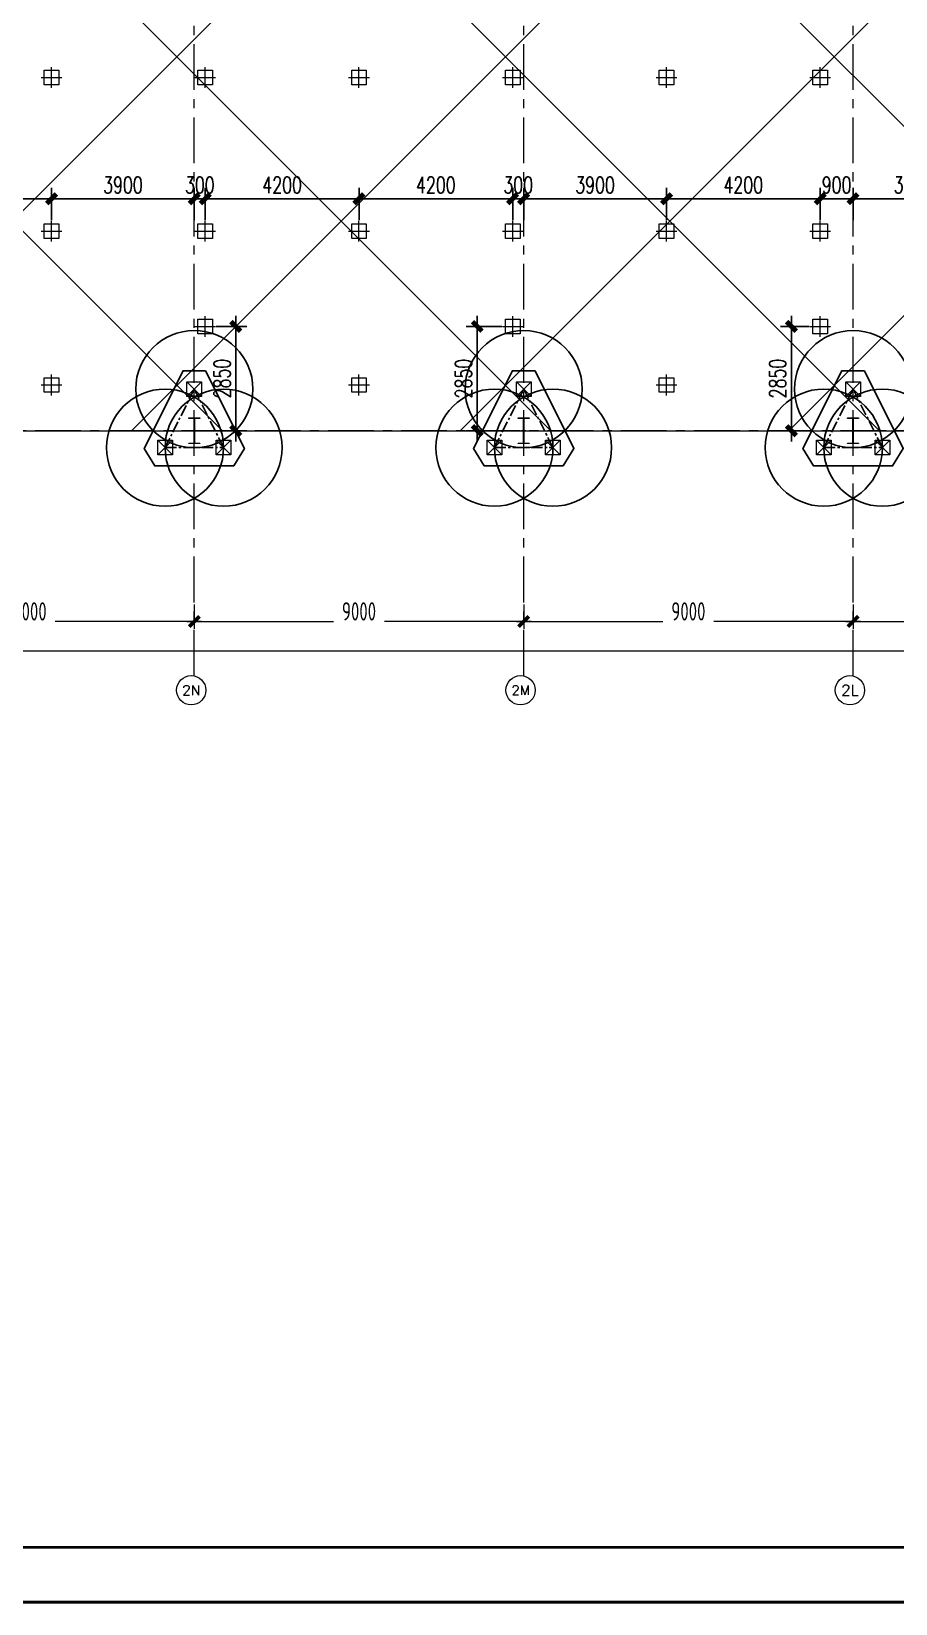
# Model space of a CAD drawing. Extents: x -1201378 to 2367219, y -619313 to 244905.
# Drawn here: x -496208 to -472597, y -96140 to -53189 of the extents above; entities that cross this region are included whole.
import ezdxf
from ezdxf.enums import TextEntityAlignment as Align

# ---------------------------------------------------------------- set-up
doc = ezdxf.new("R2010")
doc.units = 0
doc.header["$LTSCALE"] = 1000
doc.linetypes.add('CENTER', pattern=[2, 1.25, -0.25, 0.25, -0.25])
doc.layers.get('0').update_dxf_attribs({"linetype": 'CONTINUOUS'})
doc.layers.get('Defpoints').update_dxf_attribs({"linetype": 'CONTINUOUS'})
for name, color, linetype in [('0-cxFrame', 155, 'CONTINUOUS'), ('Hatch-一般填充', 252, 'CONTINUOUS'), ('S-DIMZ', 115, 'CONTINUOUS'), ('S-DOTE1', 140, 'CENTER'), ('S-HATCH1-W', 252, 'CONTINUOUS')]:
    doc.layers.add(name, color=color, linetype=linetype)
for name, color, linetype, lineweight in [('0-cxText', 131, 'CONTINUOUS', 25), ('S-axis', 111, 'CONTINUOUS', 0), ('S-col', 2, 'CONTINUOUS', 0), ('S-dim', 81, 'CONTINUOUS', 0), ('S-dote', 5, 'CENTER', 0), ('S-zhuang', 1, 'CONTINUOUS', 0)]:
    doc.layers.add(name, color=color, linetype=linetype, lineweight=lineweight)
doc.styles.add('_TCH_AXIS', font='COMPLEX', dxfattribs={"bigfont": 'GBCBIG'})
doc.styles.add('cx_tuming', font='simhei.ttf')
doc.styles.add('cx_tuqian1', font='')
doc.styles.add('SS1', font='tj-romans1.shx', dxfattribs={"width": 0.7, "bigfont": 'tj-hztxt1.shx'})
doc.styles.add('TSSD_Dimension', font='tssdeng.shx', dxfattribs={"width": 0.7, "bigfont": 'hztxt.shx'})
doc.styles.add('黑体', font='simhei.ttf', dxfattribs={"width": 0.8})
doc.styles.get('cx_tuqian1').set_extended_font_data('SimSun')
doc.dimstyles.new('S-150-ARCHI', dxfattribs={"dimscale": 150, "dimtxt": 3, "dimasz": 2, "dimexe": 2, "dimexo": 2, "dimgap": 1, "dimtad": 1, "dimdec": 0, "dimzin": 0, "dimdsep": 46, "dimtxsty": 'SS1', "dimblk1": 'TT', "dimblk2": 'TT', "dimsah": 1, "dimcen": 1, "dimclrd": 256, "dimclre": 256, "dimclrt": 256, "dimadec": 0, "dimazin": 0, "dimtfac": 1, "dimtdec": 0, "dimtix": 1, "dimtmove": 2, "dimatfit": 0, "dimldrblk": 'TT', "dimfxl": 2, "dimtolj": 1, "dimtzin": 0, "dimarcsym": 0})
doc.dimstyles.new('TSSD_200_200', dxfattribs={"dimtxt": 500, "dimasz": 200, "dimexe": 200, "dimexo": 500, "dimgap": 200, "dimtad": 1, "dimdec": 0, "dimzin": 0, "dimdsep": 46, "dimtxsty": 'TSSD_Dimension', "dimblk": 'ARCHTICK', "dimcen": 0, "dimdle": 200, "dimclrt": 7, "dimadec": 0, "dimazin": 0, "dimtfac": 1, "dimtdec": 0, "dimtix": 1, "dimtmove": 2, "dimatfit": 3, "dimfxl": 1, "dimtolj": 1, "dimtzin": 0, "dimarcsym": 0})

# ---------------------------------------------------------------- blocks, each defined once
blk = doc.blocks.new('_ArchTick')
at = {"color": 0, "linetype": 'ByBlock', "const_width": 0.5}
blk.add_lwpolyline([(-0.71, -0.71), (0.71, 0.71)], dxfattribs=at)
blk = doc.blocks.new('*D71')
at = {"layer": 'Defpoints', "color": 0, "transparency": 16777216}
for p in [(-200758, -268348), (-191758, -268348), (-191758, -269308)]:
    blk.add_point(p, dxfattribs=at)
at = {"layer": 'S-axis', "color": 0, "lineweight": -2, "transparency": 16777216}
for p, q in [((-200758, -268848), (-200758, -269508)), ((-191758, -268848), (-191758, -269508)), ((-200958, -269308), (-196957, -269308)), ((-191558, -269308), (-195560, -269308))]:
    blk.add_line(p, q, dxfattribs=at)
at = {"layer": 'S-axis', "color": 0, "lineweight": -2, "transparency": 16777216, "xscale": 200, "yscale": 200, "zscale": 200, "rotation": 180}
blk.add_blockref('_ArchTick', (-200758, -269308), dxfattribs=at)
at = {"layer": 'S-axis', "color": 0, "lineweight": -2, "transparency": 16777216, "xscale": 200, "yscale": 200, "zscale": 200}
blk.add_blockref('_ArchTick', (-191758, -269308), dxfattribs=at)
at = {"layer": 'S-axis', "color": 7, "transparency": 16777216, "insert": (-196258, -269033), "char_height": 500, "attachment_point": 5, "style": 'TSSD_Dimension'}
blk.add_mtext('\\A1;9000', dxfattribs=at)
blk = doc.blocks.new('*D72')
at = {"layer": 'Defpoints', "color": 0, "transparency": 16777216}
for p in [(-191758, -268348), (-182758, -268348), (-182758, -269308)]:
    blk.add_point(p, dxfattribs=at)
at = {"layer": 'S-axis', "color": 0, "lineweight": -2, "transparency": 16777216}
for p, q in [((-191758, -268848), (-191758, -269508)), ((-182758, -268848), (-182758, -269508)), ((-191958, -269308), (-187957, -269308)), ((-182558, -269308), (-186560, -269308))]:
    blk.add_line(p, q, dxfattribs=at)
at = {"layer": 'S-axis', "color": 0, "lineweight": -2, "transparency": 16777216, "xscale": 200, "yscale": 200, "zscale": 200, "rotation": 180}
blk.add_blockref('_ArchTick', (-191758, -269308), dxfattribs=at)
at = {"layer": 'S-axis', "color": 0, "lineweight": -2, "transparency": 16777216, "xscale": 200, "yscale": 200, "zscale": 200}
blk.add_blockref('_ArchTick', (-182758, -269308), dxfattribs=at)
at = {"layer": 'S-axis', "color": 7, "transparency": 16777216, "insert": (-187258, -269033), "char_height": 500, "attachment_point": 5, "style": 'TSSD_Dimension'}
blk.add_mtext('\\A1;9000', dxfattribs=at)
blk = doc.blocks.new('*D73')
at = {"layer": 'Defpoints', "color": 0, "transparency": 16777216}
for p in [(-182758, -268348), (-173758, -268348), (-173758, -269308)]:
    blk.add_point(p, dxfattribs=at)
at = {"layer": 'S-axis', "color": 0, "lineweight": -2, "transparency": 16777216}
for p, q in [((-182758, -268848), (-182758, -269508)), ((-173758, -268848), (-173758, -269508)), ((-182958, -269308), (-178957, -269308)), ((-173558, -269308), (-177560, -269308))]:
    blk.add_line(p, q, dxfattribs=at)
at = {"layer": 'S-axis', "color": 0, "lineweight": -2, "transparency": 16777216, "xscale": 200, "yscale": 200, "zscale": 200, "rotation": 180}
blk.add_blockref('_ArchTick', (-182758, -269308), dxfattribs=at)
at = {"layer": 'S-axis', "color": 0, "lineweight": -2, "transparency": 16777216, "xscale": 200, "yscale": 200, "zscale": 200}
blk.add_blockref('_ArchTick', (-173758, -269308), dxfattribs=at)
at = {"layer": 'S-axis', "color": 7, "transparency": 16777216, "insert": (-178258, -269033), "char_height": 500, "attachment_point": 5, "style": 'TSSD_Dimension'}
blk.add_mtext('\\A1;9000', dxfattribs=at)
blk = doc.blocks.new('*D74')
at = {"layer": 'Defpoints', "color": 0, "transparency": 16777216}
for p in [(-173758, -268348), (-164758, -268348), (-164758, -269308)]:
    blk.add_point(p, dxfattribs=at)
at = {"layer": 'S-axis', "color": 0, "lineweight": -2, "transparency": 16777216}
for p, q in [((-173758, -268848), (-173758, -269508)), ((-164758, -268848), (-164758, -269508)), ((-173958, -269308), (-169957, -269308)), ((-164558, -269308), (-168560, -269308))]:
    blk.add_line(p, q, dxfattribs=at)
at = {"layer": 'S-axis', "color": 0, "lineweight": -2, "transparency": 16777216, "xscale": 200, "yscale": 200, "zscale": 200, "rotation": 180}
blk.add_blockref('_ArchTick', (-173758, -269308), dxfattribs=at)
at = {"layer": 'S-axis', "color": 0, "lineweight": -2, "transparency": 16777216, "xscale": 200, "yscale": 200, "zscale": 200}
blk.add_blockref('_ArchTick', (-164758, -269308), dxfattribs=at)
at = {"layer": 'S-axis', "color": 7, "transparency": 16777216, "insert": (-169258, -269033), "char_height": 500, "attachment_point": 5, "style": 'TSSD_Dimension'}
blk.add_mtext('\\A1;9000', dxfattribs=at)
blk = doc.blocks.new('*D92')
at = {"layer": 'Defpoints', "color": 0, "transparency": 16777216}
for p in [(-240958, -268448), (-82958, -268448), (-82958, -270108)]:
    blk.add_point(p, dxfattribs=at)
at = {"layer": 'S-axis', "color": 0, "lineweight": -2, "transparency": 16777216}
for p, q in [((-240958, -268948), (-240958, -270308)), ((-82958, -268948), (-82958, -270308)), ((-241158, -270108), (-162899, -270108)), ((-82758, -270108), (-161018, -270108))]:
    blk.add_line(p, q, dxfattribs=at)
at = {"layer": 'S-axis', "color": 0, "lineweight": -2, "transparency": 16777216, "xscale": 200, "yscale": 200, "zscale": 200, "rotation": 180}
blk.add_blockref('_ArchTick', (-240958, -270108), dxfattribs=at)
at = {"layer": 'S-axis', "color": 0, "lineweight": -2, "transparency": 16777216, "xscale": 200, "yscale": 200, "zscale": 200}
blk.add_blockref('_ArchTick', (-82958, -270108), dxfattribs=at)
at = {"layer": 'S-axis', "color": 7, "transparency": 16777216, "insert": (-161958, -269833), "char_height": 500, "attachment_point": 5, "style": 'TSSD_Dimension'}
blk.add_mtext('\\A1;158000', dxfattribs=at)
blk = doc.blocks.new('nt66')
at = {"layer": 'S-col'}
blk.add_lwpolyline([(-195790, 766820), (-195490, 766820), (-195490, 766808), (-195636, 766808), (-195636, 766132), (-195490, 766132), (-195490, 766120), (-195790, 766120), (-195790, 766132), (-195644, 766132), (-195644, 766808), (-195790, 766808)], close=True, dxfattribs=at)
blk = doc.blocks.new('33333')
for p in [(-41214, -126400), (-32214, -126400), (-23214, -126400)]:
    blk.add_blockref('nt66', p)
blk = doc.blocks.new('TK22.A0 L(Dragon)')
at = {"layer": '0-cxFrame', "color": 7, "const_width": 0.5}
blk.add_lwpolyline([(0, 0), (-1486, 0), (-1486, 841), (0, 841)], close=True, dxfattribs=at)
at = {"layer": '0-cxFrame', "const_width": 0.5}
blk.add_lwpolyline([(-80, 10), (-1466, 10), (-1466, 831), (-80, 831)], close=True, dxfattribs=at)
at = {"style": '黑体', "flags": 4}
blk.add_attdef('图幅', text='', height=3.3, dxfattribs=at).set_placement((-40, 3), align=Align.RIGHT)
at = {"layer": '0-cxText', "flags": 4}
for tag, height, style, p in [('建设单位', 3.5, 'cx_tuming', (-45, 240)), ('项目名称', 3.5, 'cx_tuming', (-45, 210)), ('子项名称', 3.5, 'cx_tuming', (-45, 180)), ('工程编号', 3.3, 'cx_tuqian1', (-35, 165)), ('图名1', 3.5, 'cx_tuming', (-45, 87)), ('图名2', 3.5, 'cx_tuming', (-45, 79)), ('图名3', 3.5, 'cx_tuming', (-45, 71)), ('出图日期', 3.3, 'cx_tuqian1', (-39, 60)), ('专业', 3.3, 'cx_tuqian1', (-55, 52)), ('图号', 3.3, 'cx_tuqian1', (-55, 44)), ('版次', 3.3, 'cx_tuqian1', (-20, 44))]:
    blk.add_attdef(tag, text='', height=height, dxfattribs=dict(at, style=style)).set_placement(p, align=Align.MIDDLE)
at = {"layer": 'Defpoints', "color": 6, "flags": 4}
for tag, height, style, p in [('tufu', 3.3, '黑体', (-12, 12)), ('dwfname', 4, 'cx_tuqian1', (-80, 3))]:
    blk.add_attdef(tag, text='', height=height, dxfattribs=dict(at, style=style)).set_placement(p, align=Align.RIGHT)
blk = doc.blocks.new('地坪桩')
at = {"layer": 'S-zhuang'}
for p, q in [((173863, 162797), (174429, 162797)), ((174146, 162514), (174146, 163080))]:
    blk.add_line(p, q, dxfattribs=at)
blk.add_lwpolyline([(173946, 162597), (173946, 162997), (174346, 162997), (174346, 162597)], close=True, dxfattribs=at)
blk = doc.blocks.new('S-ZHUANG-400')
at = {"layer": 'S-zhuang'}
for p, q in [((200, -200), (-200, 200)), ((-200, -200), (200, 200))]:
    blk.add_line(p, q, dxfattribs=at)
blk.add_lwpolyline([(-200, 200), (200, 200), (200, -200), (-200, -200)], close=True, dxfattribs=at)
blk = doc.blocks.new('CT3')
at = {"layer": 'Defpoints'}
for centre in [(-101758, -256416), (-102558, -258016), (-100958, -258016)]:
    blk.add_circle(centre, 1600, dxfattribs=at)
at = {"layer": 'S-DOTE1', "ltscale": 0.25}
for p, q in [((-101698, -257554), (-101818, -257554)), ((-101758, -257494), (-101758, -257614))]:
    blk.add_line(p, q, dxfattribs=at)
at = {"layer": 'S-DOTE1', "linetype": 'CENTER', "ltscale": 0.25}
blk.add_lwpolyline([(-100958, -258016), (-101758, -256416), (-102558, -258016)], close=True, dxfattribs=at)
at = {"layer": 'S-HATCH1-W'}
blk.add_lwpolyline([(-101449, -255916), (-102067, -255916), (-103130, -258042), (-102837, -258516), (-100680, -258516), (-100387, -258042)], close=True, dxfattribs=at)
at = {"layer": 'S-zhuang', "rotation": 90.00000000000001}
for p in [(-101758, -256416), (-102558, -258016), (-100958, -258016)]:
    blk.add_blockref('S-ZHUANG-400', p, dxfattribs=at)
blk = doc.blocks.new('2#主楼桩')
at = {"layer": 'S-zhuang'}
for p in [(-990000, 193456), (-981000, 193456), (-972000, 193456)]:
    blk.add_blockref('CT3', p, dxfattribs=at)
blk = doc.blocks.new('TT')
blk.add_line((-0.97, 0), (0.97, 0))
at = {"const_width": 0.45}
blk.add_lwpolyline([(-0.44, -0.44), (0.44, 0.44)], dxfattribs=at)
blk = doc.blocks.new('*D3148')
at = {"layer": 'Defpoints', "color": 0, "transparency": 16777216}
for p in [(-495658, -57760), (-499858, -58648), (-495658, -58648)]:
    blk.add_point(p, dxfattribs=at)
at = {"layer": 'S-DIMZ', "lineweight": -2, "transparency": 16777216}
for p, q in [((-499858, -58348), (-499858, -57460)), ((-495658, -58348), (-495658, -57460)), ((-499558, -57760), (-495958, -57760))]:
    blk.add_line(p, q, dxfattribs=at)
at = {"layer": 'S-DIMZ', "lineweight": -2, "transparency": 16777216, "xscale": 300, "yscale": 300, "zscale": 300, "rotation": 180}
blk.add_blockref('TT', (-499858, -57760), dxfattribs=at)
at = {"layer": 'S-DIMZ', "lineweight": -2, "transparency": 16777216, "xscale": 300, "yscale": 300, "zscale": 300}
blk.add_blockref('TT', (-495658, -57760), dxfattribs=at)
at = {"layer": 'S-DIMZ', "transparency": 16777216, "insert": (-497758, -57385), "char_height": 450, "attachment_point": 5, "style": 'SS1'}
blk.add_mtext('\\A1;4200', dxfattribs=at)
blk = doc.blocks.new('*D3149')
at = {"layer": 'Defpoints', "color": 0, "transparency": 16777216}
for p in [(-491758, -57760), (-495658, -58648), (-491758, -58648)]:
    blk.add_point(p, dxfattribs=at)
at = {"layer": 'S-DIMZ', "lineweight": -2, "transparency": 16777216}
for p, q in [((-495658, -58348), (-495658, -57460)), ((-491758, -58348), (-491758, -57460)), ((-495358, -57760), (-492058, -57760))]:
    blk.add_line(p, q, dxfattribs=at)
at = {"layer": 'S-DIMZ', "lineweight": -2, "transparency": 16777216, "xscale": 300, "yscale": 300, "zscale": 300, "rotation": 180}
blk.add_blockref('TT', (-495658, -57760), dxfattribs=at)
at = {"layer": 'S-DIMZ', "lineweight": -2, "transparency": 16777216, "xscale": 300, "yscale": 300, "zscale": 300}
blk.add_blockref('TT', (-491758, -57760), dxfattribs=at)
at = {"layer": 'S-DIMZ', "transparency": 16777216, "insert": (-493708, -57385), "char_height": 450, "attachment_point": 5, "style": 'SS1'}
blk.add_mtext('\\A1;3900', dxfattribs=at)
blk = doc.blocks.new('*D3150')
at = {"layer": 'Defpoints', "color": 0, "transparency": 16777216}
for p in [(-491458, -57760), (-491758, -58648), (-491458, -58648)]:
    blk.add_point(p, dxfattribs=at)
at = {"layer": 'S-DIMZ', "lineweight": -2, "transparency": 16777216}
for p, q in [((-491758, -58348), (-491758, -57460)), ((-491458, -58348), (-491458, -57460)), ((-492058, -57760), (-492358, -57760)), ((-491758, -57760), (-491458, -57760)), ((-491158, -57760), (-490858, -57760))]:
    blk.add_line(p, q, dxfattribs=at)
at = {"layer": 'S-DIMZ', "lineweight": -2, "transparency": 16777216, "xscale": 300, "yscale": 300, "zscale": 300}
blk.add_blockref('TT', (-491758, -57760), dxfattribs=at)
at = {"layer": 'S-DIMZ', "lineweight": -2, "transparency": 16777216, "xscale": 300, "yscale": 300, "zscale": 300, "rotation": 180}
blk.add_blockref('TT', (-491458, -57760), dxfattribs=at)
at = {"layer": 'S-DIMZ', "transparency": 16777216, "insert": (-491608, -57385), "char_height": 450, "attachment_point": 5, "style": 'SS1'}
blk.add_mtext('\\A1;300', dxfattribs=at)
blk = doc.blocks.new('*D3151')
at = {"layer": 'Defpoints', "color": 0, "transparency": 16777216}
for p in [(-487258, -57760), (-491458, -58648), (-487258, -58648)]:
    blk.add_point(p, dxfattribs=at)
at = {"layer": 'S-DIMZ', "lineweight": -2, "transparency": 16777216}
for p, q in [((-491458, -58348), (-491458, -57460)), ((-487258, -58348), (-487258, -57460)), ((-491158, -57760), (-487558, -57760))]:
    blk.add_line(p, q, dxfattribs=at)
at = {"layer": 'S-DIMZ', "lineweight": -2, "transparency": 16777216, "xscale": 300, "yscale": 300, "zscale": 300, "rotation": 180}
blk.add_blockref('TT', (-491458, -57760), dxfattribs=at)
at = {"layer": 'S-DIMZ', "lineweight": -2, "transparency": 16777216, "xscale": 300, "yscale": 300, "zscale": 300}
blk.add_blockref('TT', (-487258, -57760), dxfattribs=at)
at = {"layer": 'S-DIMZ', "transparency": 16777216, "insert": (-489358, -57385), "char_height": 450, "attachment_point": 5, "style": 'SS1'}
blk.add_mtext('\\A1;4200', dxfattribs=at)
blk = doc.blocks.new('*D3152')
at = {"layer": 'Defpoints', "color": 0, "transparency": 16777216}
for p in [(-483058, -57760), (-487258, -58648), (-483058, -58648)]:
    blk.add_point(p, dxfattribs=at)
at = {"layer": 'S-DIMZ', "lineweight": -2, "transparency": 16777216}
for p, q in [((-487258, -58348), (-487258, -57460)), ((-483058, -58348), (-483058, -57460)), ((-486958, -57760), (-483358, -57760))]:
    blk.add_line(p, q, dxfattribs=at)
at = {"layer": 'S-DIMZ', "lineweight": -2, "transparency": 16777216, "xscale": 300, "yscale": 300, "zscale": 300, "rotation": 180}
blk.add_blockref('TT', (-487258, -57760), dxfattribs=at)
at = {"layer": 'S-DIMZ', "lineweight": -2, "transparency": 16777216, "xscale": 300, "yscale": 300, "zscale": 300}
blk.add_blockref('TT', (-483058, -57760), dxfattribs=at)
at = {"layer": 'S-DIMZ', "transparency": 16777216, "insert": (-485158, -57385), "char_height": 450, "attachment_point": 5, "style": 'SS1'}
blk.add_mtext('\\A1;4200', dxfattribs=at)
blk = doc.blocks.new('*D3153')
at = {"layer": 'Defpoints', "color": 0, "transparency": 16777216}
for p in [(-482758, -57760), (-483058, -58648), (-482758, -58648)]:
    blk.add_point(p, dxfattribs=at)
at = {"layer": 'S-DIMZ', "lineweight": -2, "transparency": 16777216}
for p, q in [((-483058, -58348), (-483058, -57460)), ((-482758, -58348), (-482758, -57460)), ((-483358, -57760), (-483658, -57760)), ((-483058, -57760), (-482758, -57760)), ((-482458, -57760), (-482158, -57760))]:
    blk.add_line(p, q, dxfattribs=at)
at = {"layer": 'S-DIMZ', "lineweight": -2, "transparency": 16777216, "xscale": 300, "yscale": 300, "zscale": 300}
blk.add_blockref('TT', (-483058, -57760), dxfattribs=at)
at = {"layer": 'S-DIMZ', "lineweight": -2, "transparency": 16777216, "xscale": 300, "yscale": 300, "zscale": 300, "rotation": 180}
blk.add_blockref('TT', (-482758, -57760), dxfattribs=at)
at = {"layer": 'S-DIMZ', "transparency": 16777216, "insert": (-482908, -57385), "char_height": 450, "attachment_point": 5, "style": 'SS1'}
blk.add_mtext('\\A1;300', dxfattribs=at)
blk = doc.blocks.new('*D3154')
at = {"layer": 'Defpoints', "color": 0, "transparency": 16777216}
for p in [(-478858, -57760), (-482758, -58648), (-478858, -58648)]:
    blk.add_point(p, dxfattribs=at)
at = {"layer": 'S-DIMZ', "lineweight": -2, "transparency": 16777216}
for p, q in [((-482758, -58348), (-482758, -57460)), ((-478858, -58348), (-478858, -57460)), ((-482458, -57760), (-479158, -57760))]:
    blk.add_line(p, q, dxfattribs=at)
at = {"layer": 'S-DIMZ', "lineweight": -2, "transparency": 16777216, "xscale": 300, "yscale": 300, "zscale": 300, "rotation": 180}
blk.add_blockref('TT', (-482758, -57760), dxfattribs=at)
at = {"layer": 'S-DIMZ', "lineweight": -2, "transparency": 16777216, "xscale": 300, "yscale": 300, "zscale": 300}
blk.add_blockref('TT', (-478858, -57760), dxfattribs=at)
at = {"layer": 'S-DIMZ', "transparency": 16777216, "insert": (-480808, -57385), "char_height": 450, "attachment_point": 5, "style": 'SS1'}
blk.add_mtext('\\A1;3900', dxfattribs=at)
blk = doc.blocks.new('*D3155')
at = {"layer": 'Defpoints', "color": 0, "transparency": 16777216}
for p in [(-474658, -57760), (-478858, -58648), (-474658, -58648)]:
    blk.add_point(p, dxfattribs=at)
at = {"layer": 'S-DIMZ', "lineweight": -2, "transparency": 16777216}
for p, q in [((-478858, -58348), (-478858, -57460)), ((-474658, -58348), (-474658, -57460)), ((-478558, -57760), (-474958, -57760))]:
    blk.add_line(p, q, dxfattribs=at)
at = {"layer": 'S-DIMZ', "lineweight": -2, "transparency": 16777216, "xscale": 300, "yscale": 300, "zscale": 300, "rotation": 180}
blk.add_blockref('TT', (-478858, -57760), dxfattribs=at)
at = {"layer": 'S-DIMZ', "lineweight": -2, "transparency": 16777216, "xscale": 300, "yscale": 300, "zscale": 300}
blk.add_blockref('TT', (-474658, -57760), dxfattribs=at)
at = {"layer": 'S-DIMZ', "transparency": 16777216, "insert": (-476758, -57385), "char_height": 450, "attachment_point": 5, "style": 'SS1'}
blk.add_mtext('\\A1;4200', dxfattribs=at)
blk = doc.blocks.new('*D3156')
at = {"layer": 'Defpoints', "color": 0, "transparency": 16777216}
for p in [(-473758, -57760), (-474658, -58648), (-473758, -58648)]:
    blk.add_point(p, dxfattribs=at)
at = {"layer": 'S-DIMZ', "lineweight": -2, "transparency": 16777216}
for p, q in [((-474658, -58348), (-474658, -57460)), ((-473758, -58348), (-473758, -57460)), ((-474958, -57760), (-475258, -57760)), ((-474658, -57760), (-473758, -57760)), ((-473458, -57760), (-473158, -57760))]:
    blk.add_line(p, q, dxfattribs=at)
at = {"layer": 'S-DIMZ', "lineweight": -2, "transparency": 16777216, "xscale": 300, "yscale": 300, "zscale": 300}
blk.add_blockref('TT', (-474658, -57760), dxfattribs=at)
at = {"layer": 'S-DIMZ', "lineweight": -2, "transparency": 16777216, "xscale": 300, "yscale": 300, "zscale": 300, "rotation": 180}
blk.add_blockref('TT', (-473758, -57760), dxfattribs=at)
at = {"layer": 'S-DIMZ', "transparency": 16777216, "insert": (-474208, -57385), "char_height": 450, "attachment_point": 5, "style": 'SS1'}
blk.add_mtext('\\A1;900', dxfattribs=at)
blk = doc.blocks.new('*D3157')
at = {"layer": 'Defpoints', "color": 0, "transparency": 16777216}
for p in [(-470458, -57760), (-473758, -58648), (-470458, -58648)]:
    blk.add_point(p, dxfattribs=at)
at = {"layer": 'S-DIMZ', "lineweight": -2, "transparency": 16777216}
for p, q in [((-473758, -58348), (-473758, -57460)), ((-470458, -58348), (-470458, -57460)), ((-473458, -57760), (-470758, -57760))]:
    blk.add_line(p, q, dxfattribs=at)
at = {"layer": 'S-DIMZ', "lineweight": -2, "transparency": 16777216, "xscale": 300, "yscale": 300, "zscale": 300, "rotation": 180}
blk.add_blockref('TT', (-473758, -57760), dxfattribs=at)
at = {"layer": 'S-DIMZ', "lineweight": -2, "transparency": 16777216, "xscale": 300, "yscale": 300, "zscale": 300}
blk.add_blockref('TT', (-470458, -57760), dxfattribs=at)
at = {"layer": 'S-DIMZ', "transparency": 16777216, "insert": (-472108, -57385), "char_height": 450, "attachment_point": 5, "style": 'SS1'}
blk.add_mtext('\\A1;3300', dxfattribs=at)
blk = doc.blocks.new('*D3205')
at = {"layer": 'Defpoints', "color": 0, "transparency": 16777216}
for p in [(-491458, -61248), (-491458, -64098), (-490622, -64098)]:
    blk.add_point(p, dxfattribs=at)
at = {"layer": 'S-DIMZ', "lineweight": -2, "transparency": 16777216}
for p, q in [((-491158, -61248), (-490322, -61248)), ((-490622, -61548), (-490622, -63798)), ((-491158, -64098), (-490322, -64098))]:
    blk.add_line(p, q, dxfattribs=at)
at = {"layer": 'S-DIMZ', "lineweight": -2, "transparency": 16777216, "xscale": 300, "yscale": 300, "zscale": 300}
for p, rotation in [((-490622, -61248), 90), ((-490622, -64098), 270)]:
    blk.add_blockref('TT', p, dxfattribs=dict(at, rotation=rotation))
at = {"layer": 'S-DIMZ', "transparency": 16777216, "insert": (-490997, -62673), "char_height": 450, "attachment_point": 5, "rotation": 90, "style": 'SS1'}
blk.add_mtext('\\A1;2850', dxfattribs=at)
blk = doc.blocks.new('*D3206')
at = {"layer": 'Defpoints', "color": 0, "transparency": 16777216}
for p in [(-483058, -61248), (-484027, -64098), (-483058, -64098)]:
    blk.add_point(p, dxfattribs=at)
at = {"layer": 'S-DIMZ', "lineweight": -2, "transparency": 16777216}
for p, q in [((-483358, -61248), (-484327, -61248)), ((-484027, -61548), (-484027, -63798)), ((-483358, -64098), (-484327, -64098))]:
    blk.add_line(p, q, dxfattribs=at)
at = {"layer": 'S-DIMZ', "lineweight": -2, "transparency": 16777216, "xscale": 300, "yscale": 300, "zscale": 300}
for p, rotation in [((-484027, -61248), 90), ((-484027, -64098), 270)]:
    blk.add_blockref('TT', p, dxfattribs=dict(at, rotation=rotation))
at = {"layer": 'S-DIMZ', "transparency": 16777216, "insert": (-484402, -62673), "char_height": 450, "attachment_point": 5, "rotation": 90, "style": 'SS1'}
blk.add_mtext('\\A1;2850', dxfattribs=at)
blk = doc.blocks.new('*D3207')
at = {"layer": 'Defpoints', "color": 0, "transparency": 16777216}
for p in [(-474658, -61248), (-475441, -64098), (-474658, -64098)]:
    blk.add_point(p, dxfattribs=at)
at = {"layer": 'S-DIMZ', "lineweight": -2, "transparency": 16777216}
for p, q in [((-474958, -61248), (-475741, -61248)), ((-475441, -61548), (-475441, -63798)), ((-474958, -64098), (-475741, -64098))]:
    blk.add_line(p, q, dxfattribs=at)
at = {"layer": 'S-DIMZ', "lineweight": -2, "transparency": 16777216, "xscale": 300, "yscale": 300, "zscale": 300}
for p, rotation in [((-475441, -61248), 90), ((-475441, -64098), 270)]:
    blk.add_blockref('TT', p, dxfattribs=dict(at, rotation=rotation))
at = {"layer": 'S-DIMZ', "transparency": 16777216, "insert": (-475816, -62673), "char_height": 450, "attachment_point": 5, "rotation": 90, "style": 'SS1'}
blk.add_mtext('\\A1;2850', dxfattribs=at)
blk = doc.blocks.new('2#轴网')
at = {"layer": 'S-axis'}
for centre in [(-191843.4, -271187), (-182843.4, -271187), (-173843.4, -271187)]:
    blk.add_circle(centre, 400, dxfattribs=at)
at = {"layer": 'S-dote'}
for p, q in [((-191758.5, -270787), (-191758.5, -175298.2)), ((-182758.5, -270787), (-182758.5, -175298.2)), ((-173758.5, -270787), (-173758.5, -175298.2)), ((-74854.3, -264098.2), (-251154.3, -264098.2))]:
    blk.add_line(p, q, dxfattribs=at)
at = {"layer": 'S-axis', "style": '_TCH_AXIS'}
for s, height, p, p2 in [('2N', 265.5, (-192089.9, -271319.8), (-191596.8, -271319.8)), ('2M', 255.29, (-183092.6, -271314.7), (-182594.2, -271314.7)), ('2L', 288.12, (-174083.5, -271331.1), (-173603.3, -271331.1))]:
    blk.add_text(s, height=height, dxfattribs=at).set_placement(p, p2, align=Align.FIT)
at = {"layer": 'S-axis'}
for base, p1, p2, picture, middle in [((-191758.5, -269308.2), (-200758.5, -268348.2), (-191758.5, -268348.2), '*D71', (-196258.5, -269033.2)), ((-182758.5, -269308.2), (-191758.5, -268348.2), (-182758.5, -268348.2), '*D72', (-187258.5, -269033.2)), ((-173758.5, -269308.2), (-182758.5, -268348.2), (-173758.5, -268348.2), '*D73', (-178258.5, -269033.2)), ((-164758.5, -269308.2), (-173758.5, -268348.2), (-164758.5, -268348.2), '*D74', (-169258.5, -269033.2)), ((-82958.5, -270108.2), (-240958.5, -268448.2), (-82958.5, -268448.2), '*D92', (-161958.5, -269833.2))]:
    dim = blk.add_linear_dim(base=base, p1=p1, p2=p2, angle=0, dimstyle='TSSD_200_200', dxfattribs=at)
    dim.commit()
    dim.dimension.update_dxf_attribs({"geometry": picture, "text_midpoint": middle, "dimtype": 161})

msp = doc.modelspace()

# ---------------------------------------------------------------- hatches: boundary and pattern name
at = {"layer": 'Hatch-一般填充'}
h = msp.add_hatch(dxfattribs=at)
h.set_pattern_fill('ANSI37', color=256, scale=2000)
h.set_pattern_definition([(45, (-600000, 0), (-4490.13, 4490.13), []), (135, (-600000, 0), (-4490.13, -4490.13), [])])
edge = h.paths.add_edge_path()
edge.add_line((-509758.5, 18401.8), (-509758.5, -64098.2))
edge.add_line((-509758.5, -64098.2), (-410758.5, -64098.2))
edge.add_line((-410758.5, -64098.2), (-410758.5, 18401.8))
edge.add_line((-410758.5, 18401.8), (-509758.5, 18401.8))

# ---------------------------------------------------------------- linework, layer by layer
at = {"layer": 'S-dim'}
msp.add_lwpolyline([(-509758.5, 18401.8), (-509758.5, -64098.2), (-410758.5, -64098.2), (-410758.5, 18401.8), (-509758.5, 18401.8)], dxfattribs=at)

# ---------------------------------------------------------------- block references
at = {"layer": '0-cxFrame', "xscale": 150, "yscale": 150, "zscale": 150}
msp.add_blockref('TK22.A0 L(Dragon)', (-350573.1, -96102.2), dxfattribs=at)
at = {"layer": 'S-axis'}
msp.add_blockref('2#轴网', (-300000, 200000), dxfattribs=at)
at = {"layer": 'S-col'}
for name, p in [('2#主楼桩', (600000, 0)), ('33333', (-254904.3, -704168.2))]:
    msp.add_blockref(name, p, dxfattribs=at)
at = {"layer": 'S-zhuang'}
for p in [(-669804.4, -217245.2), (-665604.4, -217245.2), (-661404.4, -217245.2), (-657204.4, -217245.2), (-653004.4, -217245.2), (-648804.4, -217245.2), (-669804.4, -221445.2), (-665604.4, -221445.2), (-661404.4, -221445.2), (-657204.4, -221445.2), (-653004.4, -221445.2), (-648804.4, -221445.2), (-665604.4, -224045.2), (-657204.4, -224045.2), (-648804.4, -224045.2), (-669804.4, -225645.2), (-661404.4, -225645.2), (-653004.4, -225645.2)]:
    msp.add_blockref('地坪桩', p, dxfattribs=at)

# ---------------------------------------------------------------- dimensions: what is measured, and where the dimension line sits
at = {"layer": 'S-DIMZ'}
for base, p1, p2, picture, middle in [((-495658.5, -57759.8), (-499858.5, -58648.2), (-495658.5, -58648.2), '*D3148', (-497758.5, -57384.8)), ((-491758.5, -57759.8), (-495658.5, -58648.2), (-491758.5, -58648.2), '*D3149', (-493708.5, -57384.8)), ((-491458.5, -57759.8), (-491758.5, -58648.2), (-491458.5, -58648.2), '*D3150', (-491608.5, -57384.8)), ((-487258.5, -57759.8), (-491458.5, -58648.2), (-487258.5, -58648.2), '*D3151', (-489358.5, -57384.8)), ((-483058.5, -57759.8), (-487258.5, -58648.2), (-483058.5, -58648.2), '*D3152', (-485158.5, -57384.8)), ((-482758.5, -57759.8), (-483058.5, -58648.2), (-482758.5, -58648.2), '*D3153', (-482908.5, -57384.8)), ((-478858.5, -57759.8), (-482758.5, -58648.2), (-478858.5, -58648.2), '*D3154', (-480808.5, -57384.8)), ((-474658.5, -57759.8), (-478858.5, -58648.2), (-474658.5, -58648.2), '*D3155', (-476758.5, -57384.8)), ((-473758.5, -57759.8), (-474658.5, -58648.2), (-473758.5, -58648.2), '*D3156', (-474208.5, -57384.8)), ((-470458.5, -57759.8), (-473758.5, -58648.2), (-470458.5, -58648.2), '*D3157', (-472108.5, -57384.8))]:
    dim = msp.add_linear_dim(base=base, p1=p1, p2=p2, dimstyle='S-150-ARCHI', dxfattribs=at)
    dim.commit()
    dim.dimension.update_dxf_attribs({"geometry": picture, "text_midpoint": middle})
for base, p1, p2, picture, middle in [((-490621.8, -64098.2), (-491458.5, -61248.2), (-491458.5, -64098.2), '*D3205', (-490996.8, -62673.2)), ((-484026.6, -64098.2), (-483058.5, -61248.2), (-483058.5, -64098.2), '*D3206', (-484401.6, -62673.2)), ((-475441.1, -64098.2), (-474658.5, -61248.2), (-474658.5, -64098.2), '*D3207', (-475816.1, -62673.2))]:
    dim = msp.add_linear_dim(base=base, p1=p1, p2=p2, angle=90, dimstyle='S-150-ARCHI', dxfattribs=at)
    dim.commit()
    dim.dimension.update_dxf_attribs({"geometry": picture, "text_midpoint": middle})

doc.saveas('drawing.dxf')
